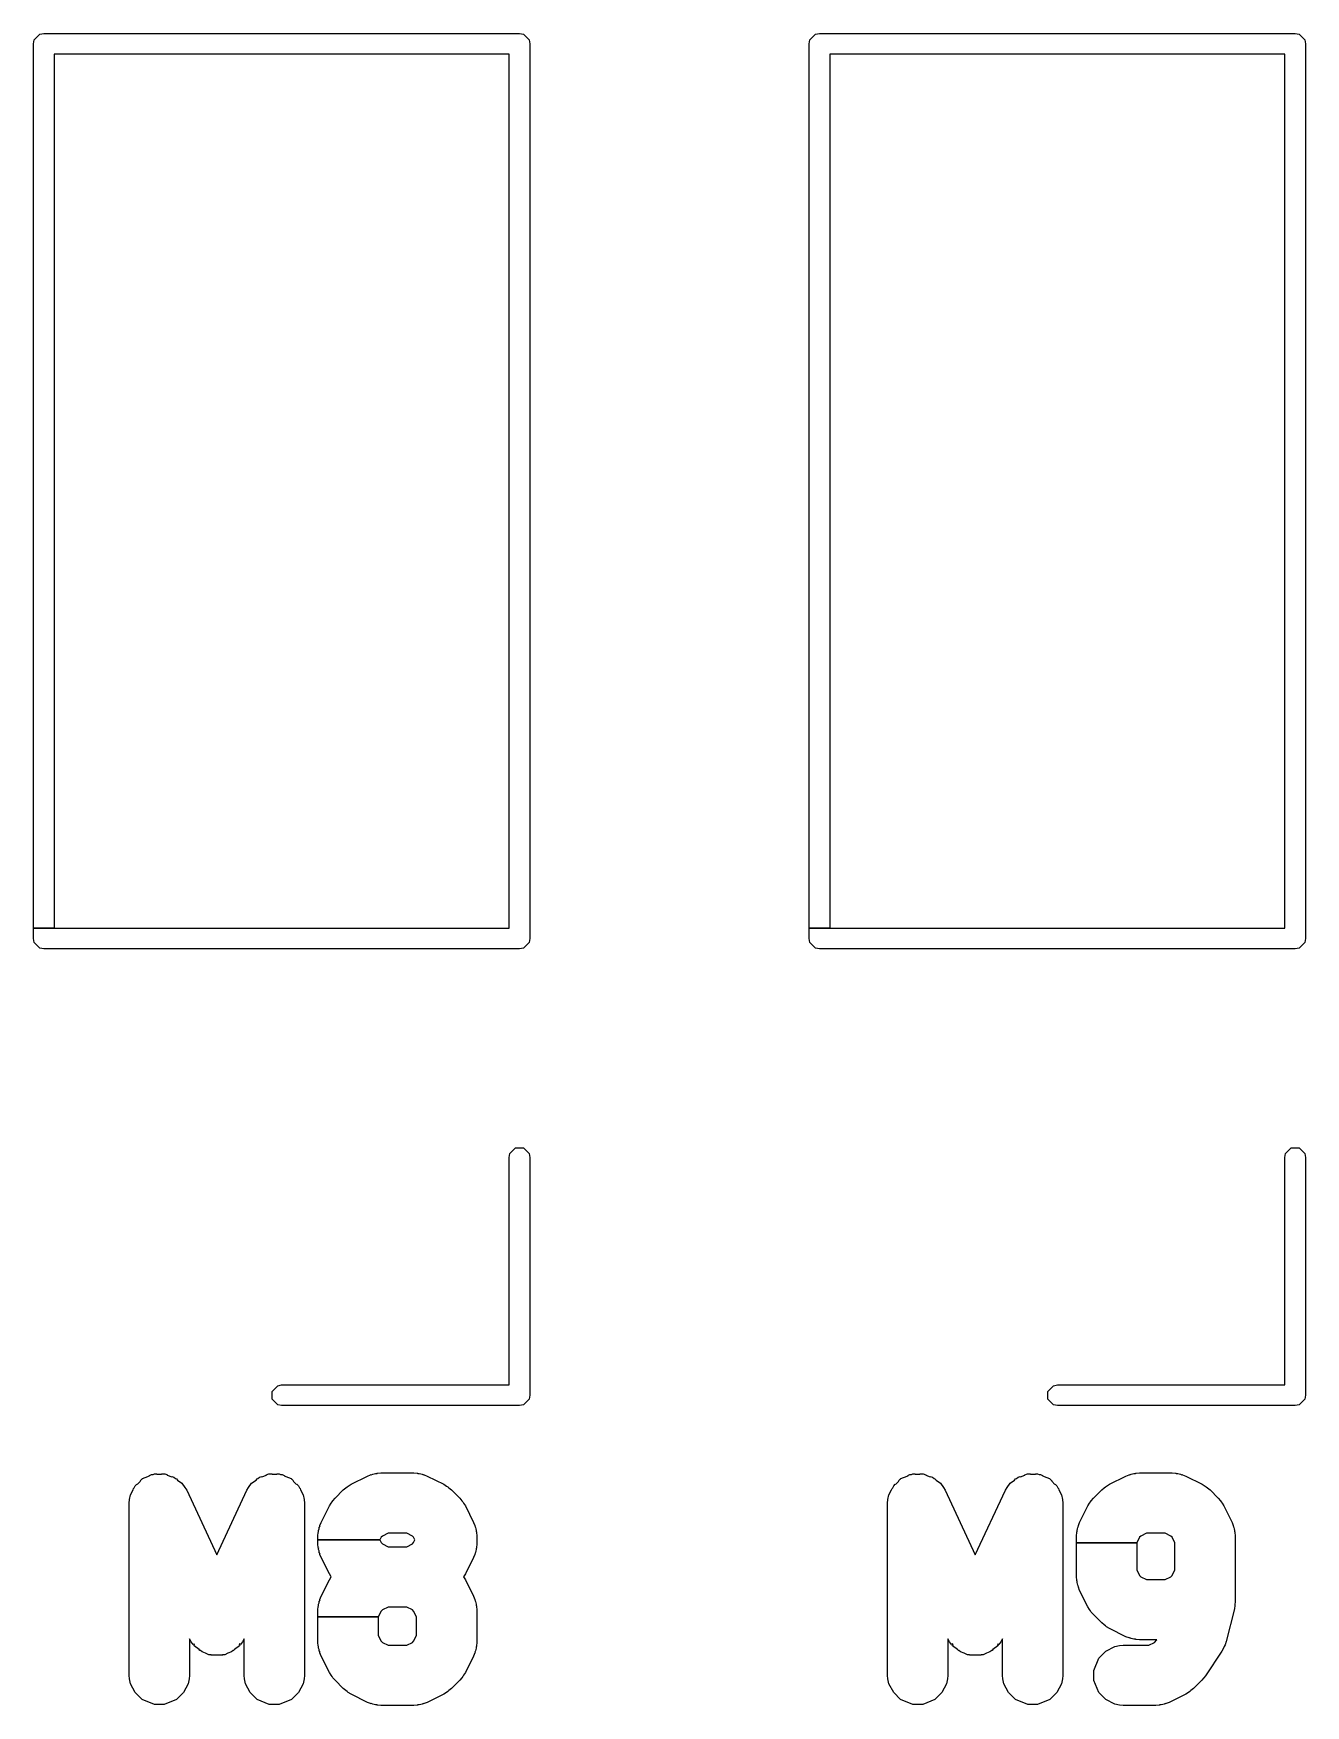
# Model space of a CAD drawing. Header units: millimetres. Extents: x 102.9 to 147, y -135 to -49.9.
# Drawn here: x 129.06 to 136.44, y -85.43 to -75.73 of the extents above; entities that cross this region are included whole.
import ezdxf

# ---------------------------------------------------------------- set-up
doc = ezdxf.new("R2010")
doc.units = ezdxf.units.MM
doc.layers.add('F.Silkscreen', color=41, linetype='CONTINUOUS', true_color=0xf2eda1)

msp = doc.modelspace()

# ---------------------------------------------------------------- linework, layer by layer
at = {"layer": 'F.Silkscreen', "linetype": 'CONTINUOUS'}
for p, q in [((129.064567, -75.767039), (129.097039, -75.734567)), ((129.097039, -75.734567), (129.12, -75.73)), ((129.12, -75.73), (131.88, -75.73)), ((131.88, -75.73), (131.902961, -75.734567)), ((131.902961, -75.734567), (131.935433, -75.767039)), ((133.564567, -75.767039), (133.597039, -75.734567)), ((133.597039, -75.734567), (133.62, -75.73)), ((133.62, -75.73), (136.38, -75.73)), ((136.38, -75.73), (136.402961, -75.734567)), ((136.402961, -75.734567), (136.435433, -75.767039)), ((129.06, -75.79), (129.064567, -75.767039)), ((129.06, -80.92), (129.06, -75.79)), ((131.82, -75.85), (129.18, -75.85)), ((129.18, -75.85), (129.18, -80.92)), ((131.82, -80.92), (131.82, -75.85)), ((131.935433, -75.767039), (131.94, -75.79)), ((131.94, -75.79), (131.94, -80.98)), ((133.56, -75.79), (133.564567, -75.767039)), ((133.56, -80.92), (133.56, -75.79)), ((136.32, -75.85), (133.68, -75.85)), ((133.68, -75.85), (133.68, -80.92)), ((136.32, -80.92), (136.32, -75.85)), ((136.435433, -75.767039), (136.44, -75.79)), ((136.44, -75.79), (136.44, -80.98)), ((129.06, -80.98), (129.06, -80.92)), ((129.06, -80.92), (129.18, -80.92)), ((129.18, -80.92), (129.06, -80.92)), ((129.064567, -81.002961), (129.06, -80.98)), ((129.18, -80.92), (131.82, -80.92)), ((131.94, -80.98), (131.935433, -81.002961)), ((133.56, -80.98), (133.56, -80.92)), ((133.56, -80.92), (133.68, -80.92)), ((133.68, -80.92), (133.56, -80.92)), ((133.564567, -81.002961), (133.56, -80.98)), ((133.68, -80.92), (136.32, -80.92)), ((136.44, -80.98), (136.435433, -81.002961)), ((129.097039, -81.035433), (129.064567, -81.002961)), ((129.12, -81.04), (129.097039, -81.035433)), ((131.88, -81.04), (129.12, -81.04)), ((131.902961, -81.035433), (131.88, -81.04)), ((131.935433, -81.002961), (131.902961, -81.035433)), ((133.597039, -81.035433), (133.564567, -81.002961)), ((133.62, -81.04), (133.597039, -81.035433)), ((136.38, -81.04), (133.62, -81.04)), ((136.402961, -81.035433), (136.38, -81.04)), ((136.435433, -81.002961), (136.402961, -81.035433)), ((131.82, -82.25), (131.824567, -82.227039)), ((131.82, -83.57), (131.82, -82.25)), ((131.824567, -82.227039), (131.857039, -82.194567)), ((131.857039, -82.194567), (131.902961, -82.194567)), ((131.902961, -82.194567), (131.935433, -82.227039)), ((131.935433, -82.227039), (131.94, -82.25)), ((131.94, -82.25), (131.94, -83.63)), ((136.32, -82.25), (136.324567, -82.227039)), ((136.32, -83.57), (136.32, -82.25)), ((136.324567, -82.227039), (136.357039, -82.194567)), ((136.357039, -82.194567), (136.402961, -82.194567)), ((136.402961, -82.194567), (136.435433, -82.227039)), ((136.435433, -82.227039), (136.44, -82.25)), ((136.44, -82.25), (136.44, -83.63)), ((130.444567, -83.607039), (130.477039, -83.574567)), ((130.444567, -83.652961), (130.444567, -83.607039)), ((130.477039, -83.574567), (130.5, -83.57)), ((130.5, -83.57), (131.82, -83.57)), ((134.944567, -83.607039), (134.977039, -83.574567)), ((134.944567, -83.652961), (134.944567, -83.607039)), ((134.977039, -83.574567), (135, -83.57)), ((135, -83.57), (136.32, -83.57)), ((130.477039, -83.685433), (130.444567, -83.652961)), ((130.5, -83.69), (130.477039, -83.685433)), ((131.88, -83.69), (130.5, -83.69)), ((131.902961, -83.685433), (131.88, -83.69)), ((131.935433, -83.652961), (131.902961, -83.685433)), ((131.94, -83.63), (131.935433, -83.652961)), ((134.977039, -83.685433), (134.944567, -83.652961)), ((135, -83.69), (134.977039, -83.685433)), ((136.38, -83.69), (135, -83.69)), ((136.402961, -83.685433), (136.38, -83.69)), ((136.435433, -83.652961), (136.402961, -83.685433)), ((136.44, -83.63), (136.435433, -83.652961)), ((129.708329, -84.107664), (129.733835, -84.097099)), ((129.732814, -84.09491), (129.744893, -84.089273)), ((129.733835, -84.097099), (129.732814, -84.09491)), ((129.744893, -84.089273), (129.753664, -84.088887)), ((129.753664, -84.088887), (129.761775, -84.085528)), ((129.761775, -84.085528), (129.775103, -84.085528)), ((129.775103, -84.085528), (129.775103, -84.087944)), ((129.775103, -84.087944), (129.802684, -84.086731)), ((129.802684, -84.086731), (129.802684, -84.085528)), ((129.802684, -84.085528), (129.819177, -84.085528)), ((129.819177, -84.085528), (129.820221, -84.08596)), ((129.820221, -84.08596), (129.821355, -84.085911)), ((129.821355, -84.085911), (129.821356, -84.085911)), ((129.821356, -84.085911), (129.836858, -84.091548)), ((129.836858, -84.091548), (129.836446, -84.09268)), ((129.836446, -84.09268), (129.861951, -84.103245)), ((130.385663, -84.103246), (130.411171, -84.09268)), ((130.41076, -84.091548), (130.426262, -84.085911)), ((130.411171, -84.09268), (130.41076, -84.091548)), ((130.426262, -84.085911), (130.427395, -84.08596)), ((130.427395, -84.08596), (130.428441, -84.085528)), ((130.428441, -84.085528), (130.444934, -84.085528)), ((130.444934, -84.085528), (130.444934, -84.086731)), ((130.444934, -84.086731), (130.472515, -84.087944)), ((130.472515, -84.087944), (130.472515, -84.085528)), ((130.472515, -84.085528), (130.485843, -84.085528)), ((130.485843, -84.085528), (130.493953, -84.088887)), ((130.493953, -84.088887), (130.502725, -84.089273)), ((130.502725, -84.089273), (130.514804, -84.09491)), ((130.514804, -84.09491), (130.513781, -84.0971)), ((130.513781, -84.0971), (130.539285, -84.107664)), ((130.997928, -84.098294), (131.016216, -84.091294)), ((131.016216, -84.091294), (131.019839, -84.090301)), ((131.019839, -84.090301), (131.020196, -84.091605)), ((131.020196, -84.091605), (131.027975, -84.08745)), ((131.027975, -84.08745), (131.036301, -84.085793)), ((131.036301, -84.085793), (131.044466, -84.083558)), ((131.044466, -84.083558), (131.053284, -84.083795)), ((131.053021, -84.082467), (131.056706, -84.081735)), ((131.053284, -84.083795), (131.053021, -84.082467)), ((131.056706, -84.081735), (131.07619, -84.079819)), ((131.07619, -84.079819), (131.266666, -84.079819)), ((131.266666, -84.079819), (131.286155, -84.081736)), ((131.286155, -84.081736), (131.289839, -84.082468)), ((131.289839, -84.082468), (131.289575, -84.083794)), ((131.289575, -84.083794), (131.298392, -84.083558)), ((131.298392, -84.083558), (131.306566, -84.085796)), ((131.306566, -84.085796), (131.314879, -84.08745)), ((131.314879, -84.08745), (131.322652, -84.091604)), ((131.322652, -84.091604), (131.32301, -84.090299)), ((131.32301, -84.090299), (131.326634, -84.091292)), ((131.326634, -84.091292), (131.344928, -84.098294)), ((134.108329, -84.107664), (134.133835, -84.097099)), ((134.132814, -84.09491), (134.144893, -84.089273)), ((134.133835, -84.097099), (134.132814, -84.09491)), ((134.144893, -84.089273), (134.153664, -84.088887)), ((134.153664, -84.088887), (134.161775, -84.085528)), ((134.161775, -84.085528), (134.175103, -84.085528)), ((134.175103, -84.085528), (134.175103, -84.087944)), ((134.175103, -84.087944), (134.202684, -84.086731)), ((134.202684, -84.086731), (134.202684, -84.085528)), ((134.202684, -84.085528), (134.219177, -84.085528)), ((134.219177, -84.085528), (134.220221, -84.08596)), ((134.220221, -84.08596), (134.221355, -84.085911)), ((134.221355, -84.085911), (134.221356, -84.085911)), ((134.221356, -84.085911), (134.236858, -84.091548)), ((134.236858, -84.091548), (134.236446, -84.09268)), ((134.236446, -84.09268), (134.261951, -84.103245)), ((134.785663, -84.103246), (134.811171, -84.09268)), ((134.81076, -84.091548), (134.826262, -84.085911)), ((134.811171, -84.09268), (134.81076, -84.091548)), ((134.826262, -84.085911), (134.827395, -84.08596)), ((134.827395, -84.08596), (134.828441, -84.085528)), ((134.828441, -84.085528), (134.844934, -84.085528)), ((134.844934, -84.085528), (134.844934, -84.086731)), ((134.844934, -84.086731), (134.872515, -84.087944)), ((134.872515, -84.087944), (134.872515, -84.085528)), ((134.872515, -84.085528), (134.885843, -84.085528)), ((134.885843, -84.085528), (134.893953, -84.088887)), ((134.893953, -84.088887), (134.902725, -84.089273)), ((134.902725, -84.089273), (134.914804, -84.09491)), ((134.914804, -84.09491), (134.913781, -84.0971)), ((134.913781, -84.0971), (134.939285, -84.107664)), ((135.397928, -84.098294), (135.416216, -84.091294)), ((135.416216, -84.091294), (135.419839, -84.090301)), ((135.419839, -84.090301), (135.420196, -84.091605)), ((135.420196, -84.091605), (135.427975, -84.08745)), ((135.427975, -84.08745), (135.436301, -84.085793)), ((135.436301, -84.085793), (135.444466, -84.083558)), ((135.444466, -84.083558), (135.453284, -84.083795)), ((135.453021, -84.082467), (135.456706, -84.081735)), ((135.453284, -84.083795), (135.453021, -84.082467)), ((135.456706, -84.081735), (135.47619, -84.079819)), ((135.47619, -84.079819), (135.666666, -84.079819)), ((135.666666, -84.079819), (135.686155, -84.081736)), ((135.686155, -84.081736), (135.689839, -84.082468)), ((135.689839, -84.082468), (135.689575, -84.083794)), ((135.689575, -84.083794), (135.698392, -84.083558)), ((135.698392, -84.083558), (135.706566, -84.085796)), ((135.706566, -84.085796), (135.714879, -84.08745)), ((135.714879, -84.08745), (135.722652, -84.091604)), ((135.722652, -84.091604), (135.72301, -84.090299)), ((135.72301, -84.090299), (135.726634, -84.091292)), ((135.726634, -84.091292), (135.744928, -84.098294)), ((129.623106, -84.206609), (129.638007, -84.178729)), ((129.638007, -84.178729), (129.641187, -84.169987)), ((129.641187, -84.169987), (129.644773, -84.16607)), ((129.644773, -84.16607), (129.650471, -84.155411)), ((129.650471, -84.155411), (129.659895, -84.145986)), ((129.659895, -84.145986), (129.661603, -84.147693)), ((129.661603, -84.147693), (129.680255, -84.127327)), ((129.679404, -84.126476), (129.691067, -84.114814)), ((129.680255, -84.127327), (129.679404, -84.126476)), ((129.691067, -84.114814), (129.69211, -84.114381)), ((129.69211, -84.114381), (129.692873, -84.113549)), ((129.692873, -84.113549), (129.70782, -84.106573)), ((129.70782, -84.106573), (129.708329, -84.107664)), ((129.861951, -84.103245), (129.862778, -84.100974)), ((129.862778, -84.100974), (129.875306, -84.10553)), ((129.875306, -84.10553), (129.884984, -84.112785)), ((129.884984, -84.112785), (129.889888, -84.114817)), ((129.889888, -84.114817), (129.896461, -84.12139)), ((129.896461, -84.12139), (129.921756, -84.140354)), ((129.921756, -84.140354), (129.939067, -84.163949)), ((129.939067, -84.163949), (129.949058, -84.180815)), ((129.949058, -84.180815), (130.123808, -84.55528)), ((130.123808, -84.55528), (130.29856, -84.180813)), ((130.29856, -84.180813), (130.308552, -84.163946)), ((130.308552, -84.163946), (130.325863, -84.140352)), ((130.325863, -84.140352), (130.351163, -84.121383)), ((130.351163, -84.121383), (130.357734, -84.114814)), ((130.357734, -84.114814), (130.362633, -84.112784)), ((130.362633, -84.112784), (130.37231, -84.10553)), ((130.37231, -84.10553), (130.384837, -84.100974)), ((130.384837, -84.100974), (130.385663, -84.103246)), ((130.539285, -84.107664), (130.539795, -84.106572)), ((130.539795, -84.106572), (130.554743, -84.113548)), ((130.554743, -84.113548), (130.555508, -84.114383)), ((130.555508, -84.114383), (130.556554, -84.114817)), ((130.556554, -84.114817), (130.568216, -84.126479)), ((130.568216, -84.126479), (130.567364, -84.12733)), ((130.567364, -84.12733), (130.586009, -84.147691)), ((130.586009, -84.147691), (130.587719, -84.145982)), ((130.587719, -84.145982), (130.597144, -84.155407)), ((130.597144, -84.155407), (130.602847, -84.166077)), ((130.602847, -84.166077), (130.606433, -84.169993)), ((130.606433, -84.169993), (130.606433, -84.169994)), ((130.606433, -84.169994), (130.609607, -84.178725)), ((130.609607, -84.178725), (130.624512, -84.206609)), ((130.809589, -84.226313), (130.857208, -84.178694)), ((130.857208, -84.178694), (130.872361, -84.166259)), ((130.872361, -84.166259), (130.879405, -84.161551)), ((130.879405, -84.161551), (130.886102, -84.156355)), ((130.886102, -84.156355), (130.90269, -84.145913)), ((130.90269, -84.145913), (130.997928, -84.098294)), ((131.344928, -84.098294), (131.440166, -84.145913)), ((131.440166, -84.145913), (131.456757, -84.156357)), ((131.456757, -84.156357), (131.463455, -84.161555)), ((131.463455, -84.161555), (131.470493, -84.166258)), ((131.470493, -84.166258), (131.485648, -84.178694)), ((131.485648, -84.178694), (131.533267, -84.226313)), ((134.023106, -84.206609), (134.038007, -84.178729)), ((134.038007, -84.178729), (134.041187, -84.169987)), ((134.041187, -84.169987), (134.044773, -84.16607)), ((134.044773, -84.16607), (134.050471, -84.155411)), ((134.050471, -84.155411), (134.059895, -84.145986)), ((134.059895, -84.145986), (134.061603, -84.147693)), ((134.061603, -84.147693), (134.080255, -84.127327)), ((134.079404, -84.126476), (134.091067, -84.114814)), ((134.080255, -84.127327), (134.079404, -84.126476)), ((134.091067, -84.114814), (134.09211, -84.114381)), ((134.09211, -84.114381), (134.092873, -84.113549)), ((134.092873, -84.113549), (134.10782, -84.106573)), ((134.10782, -84.106573), (134.108329, -84.107664)), ((134.261951, -84.103245), (134.262778, -84.100974)), ((134.262778, -84.100974), (134.275306, -84.10553)), ((134.275306, -84.10553), (134.284984, -84.112785)), ((134.284984, -84.112785), (134.289888, -84.114817)), ((134.289888, -84.114817), (134.296461, -84.12139)), ((134.296461, -84.12139), (134.321756, -84.140354)), ((134.321756, -84.140354), (134.339067, -84.163949)), ((134.339067, -84.163949), (134.349058, -84.180815)), ((134.349058, -84.180815), (134.523808, -84.55528)), ((134.523808, -84.55528), (134.69856, -84.180813)), ((134.69856, -84.180813), (134.708552, -84.163946)), ((134.708552, -84.163946), (134.725863, -84.140352)), ((134.725863, -84.140352), (134.751163, -84.121383)), ((134.751163, -84.121383), (134.757734, -84.114814)), ((134.757734, -84.114814), (134.762633, -84.112784)), ((134.762633, -84.112784), (134.77231, -84.10553)), ((134.77231, -84.10553), (134.784837, -84.100974)), ((134.784837, -84.100974), (134.785663, -84.103246)), ((134.939285, -84.107664), (134.939795, -84.106572)), ((134.939795, -84.106572), (134.954743, -84.113548)), ((134.954743, -84.113548), (134.955508, -84.114383)), ((134.955508, -84.114383), (134.956554, -84.114817)), ((134.956554, -84.114817), (134.968216, -84.126479)), ((134.968216, -84.126479), (134.967364, -84.12733)), ((134.967364, -84.12733), (134.986009, -84.147691)), ((134.986009, -84.147691), (134.987719, -84.145982)), ((134.987719, -84.145982), (134.997144, -84.155407)), ((134.997144, -84.155407), (135.002847, -84.166077)), ((135.002847, -84.166077), (135.006433, -84.169993)), ((135.006433, -84.169993), (135.006433, -84.169994)), ((135.006433, -84.169994), (135.009607, -84.178725)), ((135.009607, -84.178725), (135.024512, -84.206609)), ((135.209589, -84.226313), (135.257208, -84.178694)), ((135.257208, -84.178694), (135.272361, -84.166259)), ((135.272361, -84.166259), (135.279405, -84.161551)), ((135.279405, -84.161551), (135.286102, -84.156355)), ((135.286102, -84.156355), (135.30269, -84.145913)), ((135.30269, -84.145913), (135.397928, -84.098294)), ((135.744928, -84.098294), (135.840166, -84.145913)), ((135.840166, -84.145913), (135.856757, -84.156357)), ((135.856757, -84.156357), (135.863455, -84.161555)), ((135.863455, -84.161555), (135.870493, -84.166258)), ((135.870493, -84.166258), (135.885648, -84.178694)), ((135.885648, -84.178694), (135.933267, -84.226313)), ((129.615476, -84.254819), (129.617397, -84.23531)), ((129.615476, -85.254819), (129.615476, -84.254819)), ((129.617397, -84.23531), (129.623106, -84.206609)), ((130.624512, -84.206609), (130.630221, -84.23531)), ((130.630221, -84.23531), (130.632142, -84.254819)), ((130.632142, -84.254819), (130.632142, -85.254819)), ((130.729189, -84.367033), (130.776808, -84.271795)), ((130.776808, -84.271795), (130.787249, -84.255208)), ((130.787249, -84.255208), (130.792445, -84.248512)), ((130.792445, -84.248512), (130.797155, -84.241464)), ((130.797155, -84.241464), (130.809589, -84.226313)), ((131.533267, -84.226313), (131.545706, -84.241471)), ((131.545706, -84.241471), (131.550409, -84.24851)), ((131.550409, -84.24851), (131.555602, -84.255201)), ((131.555602, -84.255201), (131.566048, -84.271795)), ((131.566048, -84.271795), (131.613667, -84.367033)), ((134.015476, -84.254819), (134.017397, -84.23531)), ((134.015476, -85.254819), (134.015476, -84.254819)), ((134.017397, -84.23531), (134.023106, -84.206609)), ((135.024512, -84.206609), (135.030221, -84.23531)), ((135.030221, -84.23531), (135.032142, -84.254819)), ((135.032142, -84.254819), (135.032142, -85.254819)), ((135.129189, -84.367033), (135.176808, -84.271795)), ((135.176808, -84.271795), (135.187249, -84.255208)), ((135.187249, -84.255208), (135.192445, -84.248512)), ((135.192445, -84.248512), (135.197155, -84.241464)), ((135.197155, -84.241464), (135.209589, -84.226313)), ((135.933267, -84.226313), (135.945706, -84.241471)), ((135.945706, -84.241471), (135.950409, -84.24851)), ((135.950409, -84.24851), (135.955602, -84.255201)), ((135.955602, -84.255201), (135.966048, -84.271795)), ((135.966048, -84.271795), (136.013667, -84.367033)), ((130.721196, -84.388944), (130.722189, -84.385321)), ((130.722189, -84.385321), (130.729189, -84.367033)), ((131.613667, -84.367033), (131.620674, -84.385345)), ((131.620674, -84.385345), (131.621666, -84.388968)), ((135.121196, -84.388944), (135.122189, -84.385321)), ((135.122189, -84.385321), (135.129189, -84.367033)), ((136.013667, -84.367033), (136.020674, -84.385345)), ((136.020674, -84.385345), (136.021666, -84.388968)), ((130.710714, -84.445295), (130.71263, -84.425811)), ((130.710714, -84.469104), (130.710714, -84.445295)), ((130.710714, -84.492914), (130.710714, -84.469104)), ((130.710714, -84.469104), (131.069465, -84.469104)), ((131.069465, -84.469104), (130.710714, -84.469104)), ((130.71263, -84.425811), (130.713362, -84.422126)), ((130.713362, -84.422126), (130.71469, -84.422389)), ((130.714453, -84.413571), (130.716688, -84.405406)), ((130.71469, -84.422389), (130.714453, -84.413571)), ((130.716688, -84.405406), (130.718345, -84.39708)), ((130.718345, -84.39708), (130.7225, -84.389301)), ((130.7225, -84.389301), (130.721196, -84.388944)), ((131.077157, -84.453721), (131.069465, -84.469104)), ((131.069465, -84.469104), (131.077157, -84.484488)), ((131.084616, -84.446262), (131.077157, -84.453721)), ((131.077157, -84.484488), (131.084616, -84.491947)), ((131.117502, -84.429819), (131.084616, -84.446262)), ((131.225354, -84.429819), (131.117502, -84.429819)), ((131.25824, -84.446262), (131.225354, -84.429819)), ((131.265699, -84.453721), (131.25824, -84.446262)), ((131.25824, -84.491947), (131.265699, -84.484488)), ((131.27339, -84.469104), (131.265699, -84.453721)), ((131.265699, -84.484488), (131.27339, -84.469104)), ((131.621666, -84.388968), (131.620362, -84.389324)), ((131.620362, -84.389324), (131.624512, -84.397088)), ((131.624512, -84.397088), (131.626164, -84.405396)), ((131.626164, -84.405396), (131.628401, -84.413563)), ((131.628401, -84.413563), (131.628161, -84.422364)), ((131.628161, -84.422364), (131.629487, -84.422101)), ((131.629487, -84.422101), (131.63022, -84.425786)), ((131.63022, -84.425786), (131.632142, -84.445295)), ((131.632142, -84.445295), (131.632142, -84.492914)), ((135.110714, -84.445295), (135.11263, -84.425811)), ((135.110714, -84.486607), (135.110714, -84.445295)), ((135.11263, -84.425811), (135.113362, -84.422126)), ((135.113362, -84.422126), (135.11469, -84.422389)), ((135.114453, -84.413571), (135.116688, -84.405406)), ((135.11469, -84.422389), (135.114453, -84.413571)), ((135.116688, -84.405406), (135.118345, -84.39708)), ((135.118345, -84.39708), (135.1225, -84.389301)), ((135.1225, -84.389301), (135.121196, -84.388944)), ((135.477157, -84.453721), (135.460714, -84.486607)), ((135.484616, -84.446262), (135.477157, -84.453721)), ((135.517502, -84.429819), (135.484616, -84.446262)), ((135.625354, -84.429819), (135.517502, -84.429819)), ((135.65824, -84.446262), (135.625354, -84.429819)), ((135.665699, -84.453721), (135.65824, -84.446262)), ((135.682142, -84.486607), (135.665699, -84.453721)), ((136.021666, -84.388968), (136.020362, -84.389324)), ((136.020362, -84.389324), (136.024512, -84.397088)), ((136.024512, -84.397088), (136.026164, -84.405396)), ((136.026164, -84.405396), (136.028401, -84.413563)), ((136.028401, -84.413563), (136.028161, -84.422364)), ((136.028161, -84.422364), (136.029487, -84.422101)), ((136.029487, -84.422101), (136.03022, -84.425786)), ((136.03022, -84.425786), (136.032142, -84.445295)), ((136.032142, -84.445295), (136.032142, -84.826247)), ((130.712631, -84.512403), (130.710714, -84.492914)), ((130.713363, -84.516087), (130.712631, -84.512403)), ((130.714689, -84.515823), (130.713363, -84.516087)), ((130.714453, -84.52464), (130.714689, -84.515823)), ((130.716691, -84.532814), (130.714453, -84.52464)), ((130.718345, -84.541127), (130.716691, -84.532814)), ((130.722499, -84.5489), (130.718345, -84.541127)), ((130.721194, -84.549258), (130.722499, -84.5489)), ((130.722187, -84.552882), (130.721194, -84.549258)), ((130.729189, -84.571176), (130.722187, -84.552882)), ((130.776808, -84.666414), (130.729189, -84.571176)), ((131.084616, -84.491947), (131.117502, -84.50839)), ((131.117502, -84.50839), (131.225354, -84.50839)), ((131.225354, -84.50839), (131.25824, -84.491947)), ((131.613667, -84.571176), (131.566048, -84.666414)), ((131.620676, -84.552857), (131.613667, -84.571176)), ((131.624512, -84.541119), (131.620364, -84.548876)), ((131.620364, -84.548876), (131.621668, -84.549233)), ((131.621668, -84.549233), (131.620676, -84.552857)), ((131.626161, -84.532824), (131.624512, -84.541119)), ((131.628401, -84.524648), (131.626161, -84.532824)), ((131.629486, -84.516112), (131.628162, -84.515848)), ((131.628162, -84.515848), (131.628401, -84.524648)), ((131.630219, -84.512428), (131.629486, -84.516112)), ((131.632142, -84.492914), (131.630219, -84.512428)), ((135.110714, -84.68339), (135.110714, -84.486607)), ((135.110714, -84.486607), (135.460714, -84.486607)), ((135.460714, -84.486607), (135.110714, -84.486607)), ((135.460714, -84.486607), (135.460714, -84.642078)), ((135.682142, -84.642078), (135.682142, -84.486607)), ((130.787252, -84.683005), (130.776808, -84.666414)), ((131.566048, -84.666414), (131.555599, -84.683012)), ((135.460714, -84.642078), (135.477157, -84.674964)), ((135.477157, -84.674964), (135.484616, -84.682423)), ((135.65824, -84.682423), (135.665699, -84.674964)), ((135.665699, -84.674964), (135.682142, -84.642078)), ((130.729189, -84.795604), (130.776808, -84.700366)), ((130.776808, -84.700366), (130.787249, -84.683779)), ((130.787249, -84.683779), (130.78755, -84.68339)), ((130.78755, -84.68339), (130.787252, -84.683005)), ((131.555599, -84.683012), (131.555305, -84.68339)), ((131.555305, -84.68339), (131.555602, -84.683772)), ((131.555602, -84.683772), (131.566048, -84.700366)), ((131.566048, -84.700366), (131.613667, -84.795604)), ((135.112631, -84.702879), (135.110714, -84.68339)), ((135.113363, -84.706563), (135.112631, -84.702879)), ((135.114689, -84.706299), (135.113363, -84.706563)), ((135.114453, -84.715116), (135.114689, -84.706299)), ((135.116691, -84.72329), (135.114453, -84.715116)), ((135.118345, -84.731603), (135.116691, -84.72329)), ((135.122499, -84.739376), (135.118345, -84.731603)), ((135.121194, -84.739734), (135.122499, -84.739376)), ((135.122187, -84.743358), (135.121194, -84.739734)), ((135.129189, -84.761652), (135.122187, -84.743358)), ((135.176808, -84.85689), (135.129189, -84.761652)), ((135.484616, -84.682423), (135.517502, -84.698866)), ((135.517502, -84.698866), (135.625354, -84.698866)), ((135.625354, -84.698866), (135.65824, -84.682423)), ((130.710714, -84.873866), (130.71263, -84.854382)), ((130.71263, -84.854382), (130.713362, -84.850697)), ((130.713362, -84.850697), (130.71469, -84.85096)), ((130.714453, -84.842142), (130.716688, -84.833977)), ((130.71469, -84.85096), (130.714453, -84.842142)), ((130.716688, -84.833977), (130.718345, -84.825651)), ((130.718345, -84.825651), (130.7225, -84.817872)), ((130.721196, -84.817515), (130.722189, -84.813892)), ((130.7225, -84.817872), (130.721196, -84.817515)), ((130.722189, -84.813892), (130.729189, -84.795604)), ((131.117502, -84.85839), (131.084616, -84.874833)), ((131.225354, -84.85839), (131.117502, -84.85839)), ((131.25824, -84.874833), (131.225354, -84.85839)), ((131.613667, -84.795604), (131.620674, -84.813916)), ((131.621666, -84.817539), (131.620362, -84.817895)), ((131.620362, -84.817895), (131.624512, -84.825659)), ((131.620674, -84.813916), (131.621666, -84.817539)), ((131.624512, -84.825659), (131.626164, -84.833967)), ((131.626164, -84.833967), (131.628401, -84.842134)), ((131.628401, -84.842134), (131.628161, -84.850935)), ((131.628161, -84.850935), (131.629487, -84.850672)), ((131.629487, -84.850672), (131.63022, -84.854357)), ((131.63022, -84.854357), (131.632142, -84.873866)), ((135.187252, -84.873481), (135.176808, -84.85689)), ((136.026917, -84.868691), (135.979298, -85.059167)), ((136.029785, -84.84929), (136.026917, -84.868691)), ((136.029871, -84.847507), (136.029785, -84.84929)), ((136.030219, -84.845762), (136.029871, -84.847507)), ((136.032142, -84.826247), (136.030219, -84.845762)), ((130.710714, -84.915178), (130.710714, -84.873866)), ((130.710714, -85.064342), (130.710714, -84.915178)), ((130.710714, -84.915178), (131.060714, -84.915178)), ((131.060714, -84.915178), (130.710714, -84.915178)), ((131.077157, -84.882292), (131.060714, -84.915178)), ((131.060714, -84.915178), (131.060714, -85.02303)), ((131.084616, -84.874833), (131.077157, -84.882292)), ((131.265699, -84.882292), (131.25824, -84.874833)), ((131.282142, -84.915178), (131.265699, -84.882292)), ((131.282142, -85.02303), (131.282142, -84.915178)), ((131.632142, -84.873866), (131.632142, -85.064342)), ((135.19245, -84.880179), (135.187252, -84.873481)), ((135.197153, -84.887217), (135.19245, -84.880179)), ((135.209589, -84.902372), (135.197153, -84.887217)), ((135.257208, -84.949991), (135.209589, -84.902372)), ((135.272366, -84.96243), (135.257208, -84.949991)), ((135.279405, -84.967133), (135.272366, -84.96243)), ((135.286096, -84.972326), (135.279405, -84.967133)), ((129.975219, -85.059977), (129.965476, -85.043529)), ((129.965476, -85.043529), (129.965476, -85.254819)), ((129.986653, -85.075561), (129.975219, -85.059977)), ((130.272399, -85.059976), (130.260965, -85.07556)), ((130.282142, -85.043529), (130.272399, -85.059976)), ((130.282142, -85.254819), (130.282142, -85.043529)), ((130.712631, -85.083831), (130.710714, -85.064342)), ((131.060714, -85.02303), (131.077157, -85.055916)), ((131.077157, -85.055916), (131.084616, -85.063376)), ((131.084616, -85.063376), (131.117502, -85.079819)), ((131.225355, -85.079819), (131.258237, -85.063377)), ((131.258237, -85.063377), (131.265699, -85.055915)), ((131.265699, -85.055915), (131.282142, -85.02303)), ((131.632142, -85.064342), (131.630219, -85.083856)), ((134.375219, -85.059977), (134.365476, -85.043529)), ((134.365476, -85.043529), (134.365476, -85.254819)), ((134.386653, -85.075561), (134.375219, -85.059977)), ((134.672399, -85.059976), (134.660965, -85.07556)), ((134.682142, -85.043529), (134.672399, -85.059976)), ((134.682142, -85.254819), (134.682142, -85.043529)), ((135.30269, -84.982772), (135.286096, -84.972326)), ((135.397928, -85.030391), (135.30269, -84.982772)), ((135.41624, -85.037398), (135.397928, -85.030391)), ((135.419863, -85.03839), (135.41624, -85.037398)), ((135.420219, -85.037086), (135.419863, -85.03839)), ((135.427983, -85.041236), (135.420219, -85.037086)), ((135.436291, -85.042888), (135.427983, -85.041236)), ((135.444458, -85.045125), (135.436291, -85.042888)), ((135.453259, -85.044885), (135.444458, -85.045125)), ((135.452996, -85.046211), (135.453259, -85.044885)), ((135.456681, -85.046944), (135.452996, -85.046211)), ((135.47619, -85.048866), (135.456681, -85.046944)), ((135.57751, -85.048866), (135.47619, -85.048866)), ((135.530117, -85.079819), (135.562999, -85.063377)), ((135.562999, -85.063377), (135.57751, -85.048866)), ((135.979298, -85.059167), (135.972701, -85.077631)), ((129.991242, -85.072193), (129.986653, -85.075561)), ((129.989758, -85.079794), (129.994808, -85.076087)), ((129.99253, -85.083572), (129.989758, -85.079794)), ((129.994808, -85.076087), (129.991242, -85.072193)), ((130.021673, -85.105419), (129.99253, -85.083572)), ((130.026215, -85.110378), (130.021673, -85.105419)), ((130.028101, -85.111258), (130.026215, -85.110378)), ((130.028453, -85.110502), (130.028101, -85.111258)), ((130.038981, -85.118394), (130.028453, -85.110502)), ((130.058959, -85.125659), (130.038981, -85.118394)), ((130.078226, -85.13465), (130.058959, -85.125659)), ((130.078231, -85.134652), (130.078226, -85.13465)), ((130.090224, -85.135178), (130.078231, -85.134652)), ((130.08963, -85.136812), (130.090224, -85.135178)), ((130.092924, -85.13801), (130.08963, -85.136812)), ((130.09293, -85.138012), (130.092924, -85.13801)), ((130.123816, -85.136653), (130.09293, -85.138012)), ((130.154694, -85.13801), (130.123816, -85.136653)), ((130.157988, -85.136812), (130.154694, -85.13801)), ((130.169393, -85.13465), (130.157393, -85.135177)), ((130.157393, -85.135177), (130.157988, -85.136812)), ((130.188659, -85.125658), (130.169393, -85.13465)), ((130.208635, -85.118395), (130.188659, -85.125658)), ((130.219146, -85.110513), (130.208635, -85.118395)), ((130.219498, -85.111266), (130.219146, -85.110513)), ((130.221385, -85.110386), (130.219498, -85.111266)), ((130.221415, -85.110372), (130.221385, -85.110386)), ((130.225969, -85.105397), (130.221415, -85.110372)), ((130.255098, -85.083558), (130.225969, -85.105397)), ((130.256375, -85.072192), (130.252818, -85.076075)), ((130.252818, -85.076075), (130.257869, -85.07978)), ((130.257869, -85.07978), (130.255098, -85.083558)), ((130.260965, -85.07556), (130.256375, -85.072192)), ((130.713363, -85.087515), (130.712631, -85.083831)), ((130.714689, -85.087251), (130.713363, -85.087515)), ((130.714453, -85.096068), (130.714689, -85.087251)), ((130.716691, -85.104242), (130.714453, -85.096068)), ((130.718345, -85.112555), (130.716691, -85.104242)), ((130.722499, -85.120328), (130.718345, -85.112555)), ((130.721194, -85.120686), (130.722499, -85.120328)), ((130.722187, -85.12431), (130.721194, -85.120686)), ((130.729189, -85.142604), (130.722187, -85.12431)), ((130.776808, -85.237842), (130.729189, -85.142604)), ((131.117502, -85.079819), (131.225355, -85.079819)), ((131.613667, -85.142604), (131.566048, -85.237842)), ((131.620676, -85.124285), (131.613667, -85.142604)), ((131.624512, -85.112547), (131.620364, -85.120304)), ((131.620364, -85.120304), (131.621668, -85.120661)), ((131.621668, -85.120661), (131.620676, -85.124285)), ((131.626161, -85.104252), (131.624512, -85.112547)), ((131.628401, -85.096076), (131.626161, -85.104252)), ((131.629486, -85.08754), (131.628162, -85.087276)), ((131.628162, -85.087276), (131.628401, -85.096076)), ((131.630219, -85.083856), (131.629486, -85.08754)), ((134.391242, -85.072193), (134.386653, -85.075561)), ((134.389758, -85.079794), (134.394808, -85.076087)), ((134.39253, -85.083572), (134.389758, -85.079794)), ((134.394808, -85.076087), (134.391242, -85.072193)), ((134.421673, -85.105419), (134.39253, -85.083572)), ((134.426215, -85.110378), (134.421673, -85.105419)), ((134.428101, -85.111258), (134.426215, -85.110378)), ((134.428453, -85.110502), (134.428101, -85.111258)), ((134.438981, -85.118394), (134.428453, -85.110502)), ((134.458959, -85.125659), (134.438981, -85.118394)), ((134.478226, -85.13465), (134.458959, -85.125659)), ((134.478231, -85.134652), (134.478226, -85.13465)), ((134.490224, -85.135178), (134.478231, -85.134652)), ((134.48963, -85.136812), (134.490224, -85.135178)), ((134.492924, -85.13801), (134.48963, -85.136812)), ((134.49293, -85.138012), (134.492924, -85.13801)), ((134.523816, -85.136653), (134.49293, -85.138012)), ((134.554694, -85.13801), (134.523816, -85.136653)), ((134.557988, -85.136812), (134.554694, -85.13801)), ((134.569393, -85.13465), (134.557393, -85.135177)), ((134.557393, -85.135177), (134.557988, -85.136812)), ((134.588659, -85.125658), (134.569393, -85.13465)), ((134.608635, -85.118395), (134.588659, -85.125658)), ((134.619146, -85.110513), (134.608635, -85.118395)), ((134.619498, -85.111266), (134.619146, -85.110513)), ((134.621385, -85.110386), (134.619498, -85.111266)), ((134.621415, -85.110372), (134.621385, -85.110386)), ((134.625969, -85.105397), (134.621415, -85.110372)), ((134.655098, -85.083558), (134.625969, -85.105397)), ((134.656375, -85.072192), (134.652818, -85.076075)), ((134.652818, -85.076075), (134.657869, -85.07978)), ((134.657869, -85.07978), (134.655098, -85.083558)), ((134.660965, -85.07556), (134.656375, -85.072192)), ((135.211661, -85.226118), (135.24095, -85.155407)), ((135.24095, -85.155407), (135.28154, -85.114817)), ((135.28154, -85.114817), (135.332742, -85.087449)), ((135.332742, -85.087449), (135.361443, -85.08174)), ((135.361443, -85.08174), (135.380952, -85.079819)), ((135.380952, -85.079819), (135.530117, -85.079819)), ((135.955132, -85.113795), (135.859894, -85.256653)), ((135.964356, -85.096493), (135.955132, -85.113795)), ((135.968286, -85.086974), (135.964356, -85.096493)), ((135.972701, -85.077631), (135.968286, -85.086974)), ((129.617397, -85.274328), (129.615476, -85.254819)), ((129.965476, -85.254819), (129.963555, -85.274328)), ((130.284063, -85.274328), (130.282142, -85.254819)), ((130.632142, -85.254819), (130.630221, -85.274328)), ((130.78725, -85.254431), (130.776808, -85.237842)), ((130.792448, -85.261129), (130.78725, -85.254431)), ((130.797153, -85.26817), (130.792448, -85.261129)), ((131.55041, -85.261123), (131.545707, -85.268164)), ((131.5556, -85.254438), (131.55041, -85.261123)), ((131.566048, -85.237842), (131.5556, -85.254438)), ((134.017397, -85.274328), (134.015476, -85.254819)), ((134.365476, -85.254819), (134.363555, -85.274328)), ((134.684063, -85.274328), (134.682142, -85.254819)), ((135.032142, -85.254819), (135.030221, -85.274328)), ((135.211661, -85.28352), (135.211661, -85.226118)), ((135.859894, -85.256653), (135.850481, -85.268145)), ((129.623106, -85.303029), (129.617397, -85.274328)), ((129.650474, -85.354231), (129.623106, -85.303029)), ((129.691064, -85.394821), (129.650474, -85.354231)), ((129.930478, -85.354231), (129.889888, -85.394821)), ((129.957846, -85.303029), (129.930478, -85.354231)), ((129.963555, -85.274328), (129.957846, -85.303029)), ((130.289772, -85.303029), (130.284063, -85.274328)), ((130.31714, -85.354231), (130.289772, -85.303029)), ((130.35773, -85.394821), (130.31714, -85.354231)), ((130.597144, -85.354231), (130.556554, -85.394821)), ((130.624512, -85.303029), (130.597144, -85.354231)), ((130.630221, -85.274328), (130.624512, -85.303029)), ((130.809588, -85.283322), (130.797153, -85.26817)), ((130.857207, -85.330942), (130.809588, -85.283322)), ((130.872362, -85.343379), (130.857207, -85.330942)), ((130.879397, -85.348079), (130.872362, -85.343379)), ((130.886099, -85.353281), (130.879397, -85.348079)), ((130.90269, -85.363725), (130.886099, -85.353281)), ((131.456761, -85.353278), (131.440166, -85.363725)), ((131.46345, -85.348085), (131.456761, -85.353278)), ((131.470492, -85.343381), (131.46345, -85.348085)), ((131.485649, -85.330942), (131.470492, -85.343381)), ((131.533267, -85.283323), (131.485649, -85.330942)), ((131.545707, -85.268164), (131.533267, -85.283323)), ((134.023106, -85.303029), (134.017397, -85.274328)), ((134.050474, -85.354231), (134.023106, -85.303029)), ((134.091064, -85.394821), (134.050474, -85.354231)), ((134.330478, -85.354231), (134.289888, -85.394821)), ((134.357846, -85.303029), (134.330478, -85.354231)), ((134.363555, -85.274328), (134.357846, -85.303029)), ((134.689772, -85.303029), (134.684063, -85.274328)), ((134.71714, -85.354231), (134.689772, -85.303029)), ((134.75773, -85.394821), (134.71714, -85.354231)), ((134.997144, -85.354231), (134.956554, -85.394821)), ((135.024512, -85.303029), (134.997144, -85.354231)), ((135.030221, -85.274328), (135.024512, -85.303029)), ((135.24095, -85.354231), (135.211661, -85.28352)), ((135.28154, -85.394821), (135.24095, -85.354231)), ((135.761523, -85.353278), (135.744928, -85.363725)), ((135.768212, -85.348085), (135.761523, -85.353278)), ((135.775254, -85.343381), (135.768212, -85.348085)), ((135.790411, -85.330942), (135.775254, -85.343381)), ((135.838029, -85.283323), (135.790411, -85.330942)), ((135.847449, -85.271843), (135.838029, -85.283323)), ((135.847467, -85.271826), (135.847449, -85.271843)), ((135.849072, -85.269865), (135.847467, -85.271826)), ((135.850469, -85.268164), (135.849072, -85.269865)), ((135.850481, -85.268145), (135.850469, -85.268164)), ((129.761775, -85.42411), (129.691064, -85.394821)), ((129.819177, -85.42411), (129.761775, -85.42411)), ((129.889888, -85.394821), (129.819177, -85.42411)), ((130.428441, -85.42411), (130.35773, -85.394821)), ((130.485843, -85.42411), (130.428441, -85.42411)), ((130.556554, -85.394821), (130.485843, -85.42411)), ((130.997928, -85.411344), (130.90269, -85.363725)), ((131.01624, -85.418351), (130.997928, -85.411344)), ((131.019863, -85.419343), (131.01624, -85.418351)), ((131.020219, -85.418039), (131.019863, -85.419343)), ((131.027983, -85.422189), (131.020219, -85.418039)), ((131.036291, -85.423841), (131.027983, -85.422189)), ((131.044458, -85.426078), (131.036291, -85.423841)), ((131.053259, -85.425838), (131.044458, -85.426078)), ((131.052996, -85.427164), (131.053259, -85.425838)), ((131.056681, -85.427897), (131.052996, -85.427164)), ((131.07619, -85.429819), (131.056681, -85.427897)), ((131.266666, -85.429819), (131.07619, -85.429819)), ((131.28618, -85.427896), (131.266666, -85.429819)), ((131.289864, -85.427163), (131.28618, -85.427896)), ((131.2984, -85.426078), (131.2896, -85.425839)), ((131.2896, -85.425839), (131.289864, -85.427163)), ((131.306576, -85.423838), (131.2984, -85.426078)), ((131.314871, -85.422189), (131.306576, -85.423838)), ((131.322628, -85.418041), (131.314871, -85.422189)), ((131.322985, -85.419345), (131.322628, -85.418041)), ((131.326609, -85.418353), (131.322985, -85.419345)), ((131.344928, -85.411344), (131.326609, -85.418353)), ((131.440166, -85.363725), (131.344928, -85.411344)), ((134.161775, -85.42411), (134.091064, -85.394821)), ((134.219177, -85.42411), (134.161775, -85.42411)), ((134.289888, -85.394821), (134.219177, -85.42411)), ((134.828441, -85.42411), (134.75773, -85.394821)), ((134.885843, -85.42411), (134.828441, -85.42411)), ((134.956554, -85.394821), (134.885843, -85.42411)), ((135.332742, -85.422189), (135.28154, -85.394821)), ((135.361443, -85.427898), (135.332742, -85.422189)), ((135.380952, -85.429819), (135.361443, -85.427898)), ((135.571428, -85.429819), (135.380952, -85.429819)), ((135.590942, -85.427896), (135.571428, -85.429819)), ((135.594626, -85.427163), (135.590942, -85.427896)), ((135.603162, -85.426078), (135.594362, -85.425839)), ((135.594362, -85.425839), (135.594626, -85.427163)), ((135.611338, -85.423838), (135.603162, -85.426078)), ((135.619633, -85.422189), (135.611338, -85.423838)), ((135.62739, -85.418041), (135.619633, -85.422189)), ((135.627747, -85.419345), (135.62739, -85.418041)), ((135.631371, -85.418353), (135.627747, -85.419345)), ((135.64969, -85.411344), (135.631371, -85.418353)), ((135.744928, -85.363725), (135.64969, -85.411344))]:
    msp.add_line(p, q, dxfattribs=at)

doc.saveas('drawing.dxf')
